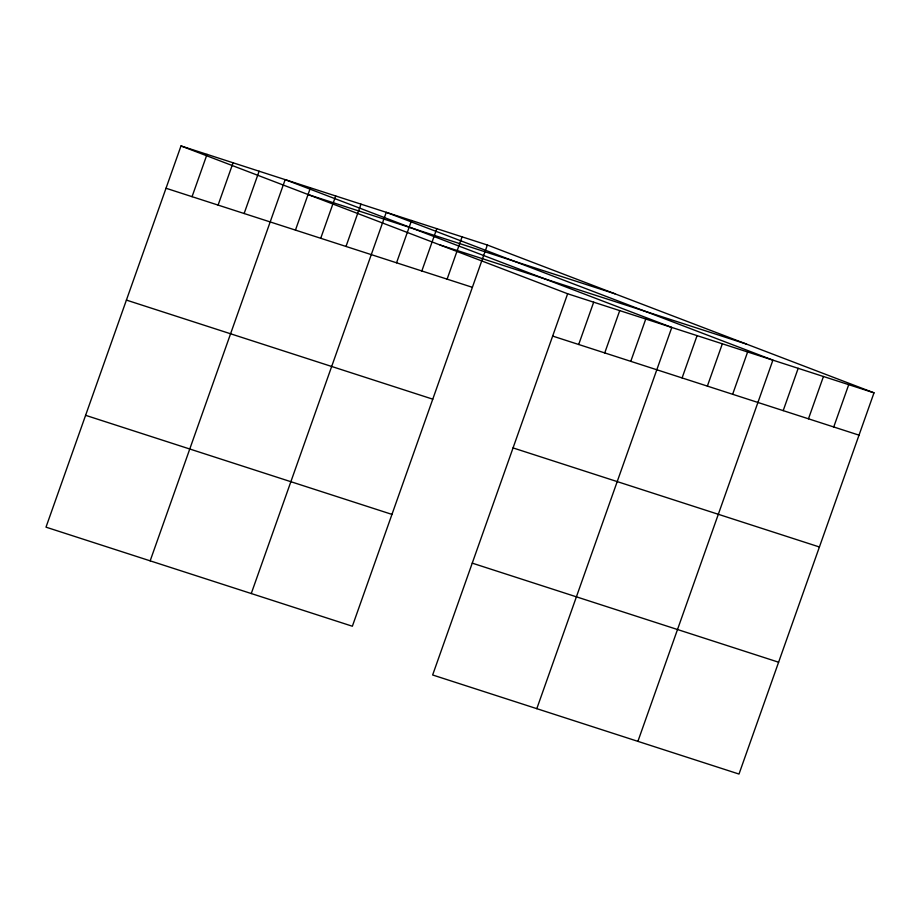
<?xml version="1.0" encoding="UTF-8"?>
<svg xmlns="http://www.w3.org/2000/svg" width="920" height="920" viewBox="0 0 920 920"><rect width="100%" height="100%" fill="white"/><g stroke="black" fill="none" stroke-linecap="round" stroke-linejoin="round"><path stroke-width="1.38" d="M487.358 245.019L180.998 145.946L46 527.16L352.36 626.232L487.358 245.019L874 392.84L739.001 774.053L432.641 674.981L567.64 293.767L874 392.84M192.061 196.673L207.034 154.364M218.097 205.091L233.082 162.782M244.133 213.509L259.118 171.212M150.167 560.843L285.165 179.63L671.795 327.451L536.808 708.664M295.458 230.103L310.431 187.806M320.723 238.28L335.708 195.971M346 246.456L360.985 204.148M251.263 593.538L386.262 212.324L772.904 360.145L637.905 741.359M396.554 262.798L411.539 220.501M421.831 270.974L436.804 228.666M447.108 279.151L462.081 236.842M578.691 344.494L593.676 302.185M604.739 352.912L619.723 310.603M630.775 361.33L645.759 319.033M682.099 377.924L697.072 335.627M707.365 386.101L722.349 343.792M732.642 394.277L747.626 351.969M783.196 410.619L798.181 368.322M808.473 418.796L823.446 376.487M833.738 426.972L848.723 384.663M308.591 194.73L614.951 293.802M440.047 244.984L746.407 344.057M166.014 188.255L472.374 287.316M552.655 336.076L859.015 435.148M126.408 300.092L432.768 399.165M513.049 447.913L819.409 546.986M85.606 415.322L391.966 514.395M472.247 563.143L778.607 662.216M180.998 145.946L567.64 293.767"/></g></svg>
